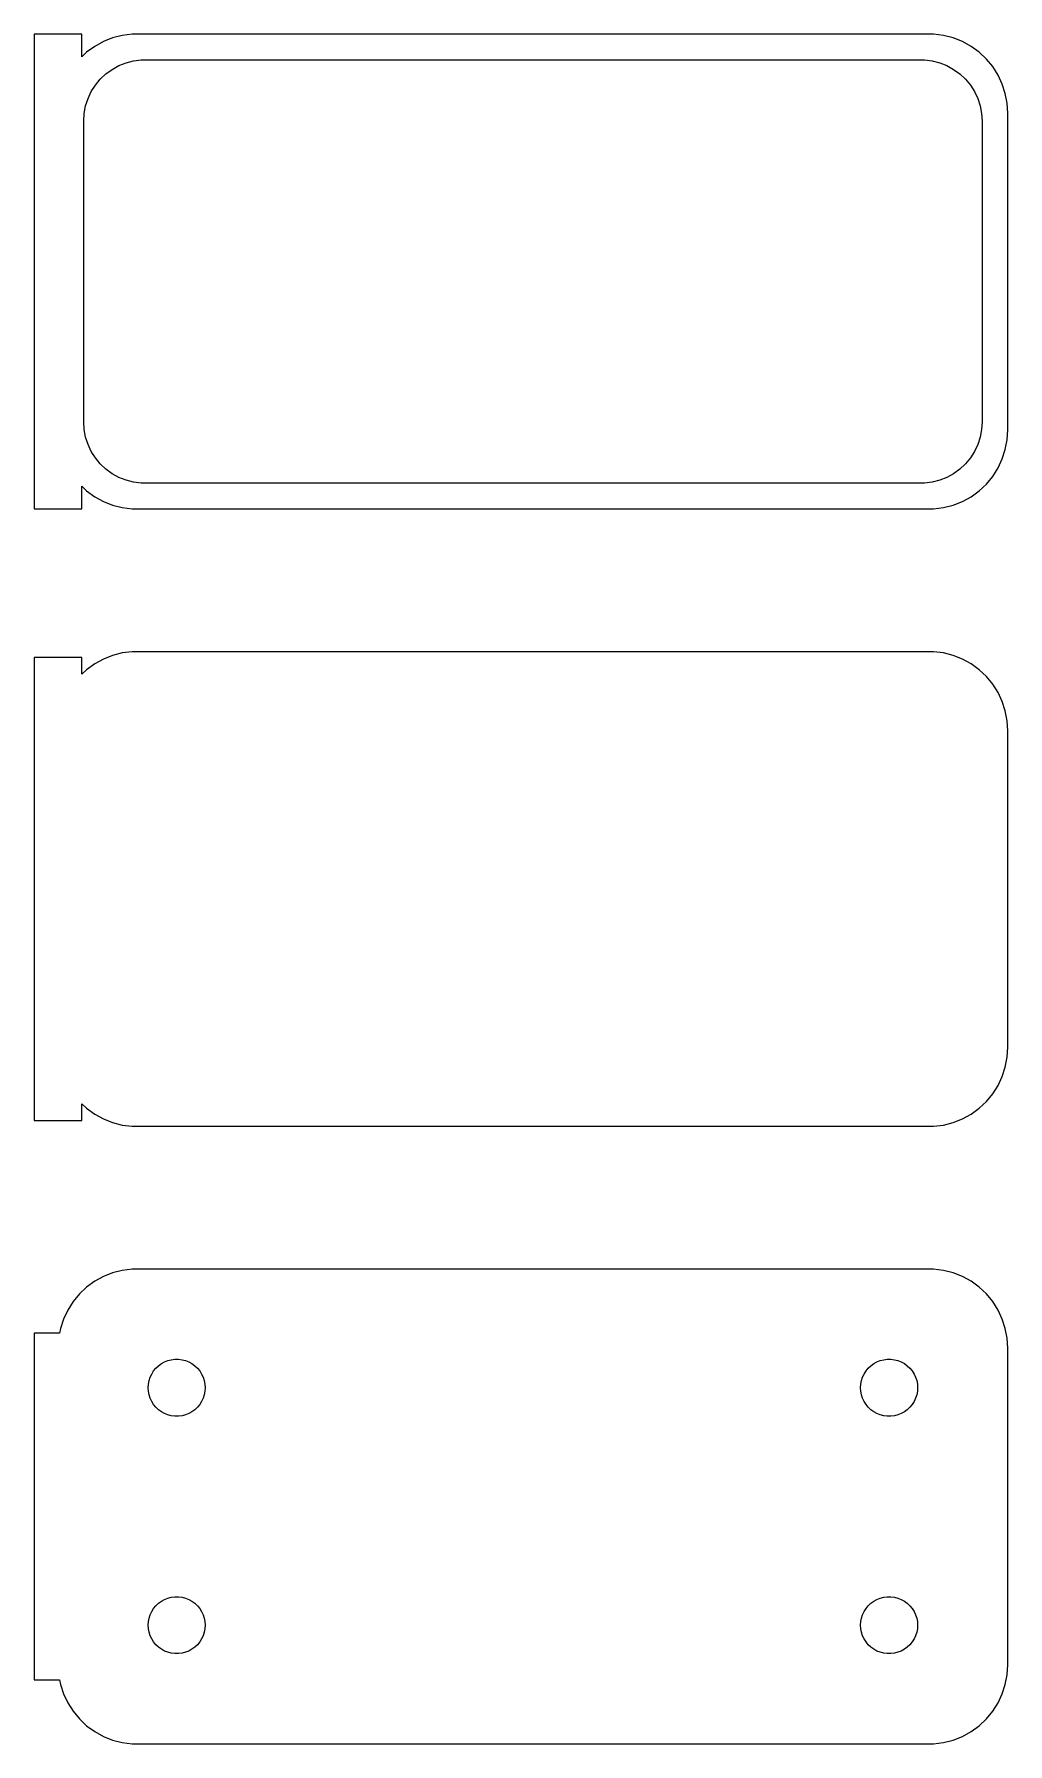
# Model space of a CAD drawing. Header units: metres. Extents: x -32 to 30, y 63 to 171.
import ezdxf

# ---------------------------------------------------------------- set-up
doc = ezdxf.new("R2010")
doc.units = ezdxf.units.M

msp = doc.modelspace()

# ---------------------------------------------------------------- linework, layer by layer
for p, q in [((-28.5, 170.99), (-31.5, 170.99)), ((-31.5, 170.99), (-31.5, 141.01)), ((-28.5, 169.559), (-28.5, 170.99)), ((-26.5451, 170.755), (-27.1289, 170.524)), ((-25.9369, 170.911), (-26.5451, 170.755)), ((-25.3139, 170.99), (-25.9369, 170.911)), ((25.3139, 170.99), (-25.3139, 170.99)), ((25.9369, 170.911), (25.3139, 170.99)), ((26.5451, 170.755), (25.9369, 170.911)), ((27.1289, 170.524), (26.5451, 170.755)), ((-28.1871, 169.853), (-28.5, 169.559)), ((-27.6791, 170.222), (-28.1871, 169.853)), ((-27.1289, 170.524), (-27.6791, 170.222)), ((27.6791, 170.222), (27.1289, 170.524)), ((28.1871, 169.853), (27.6791, 170.222)), ((28.6448, 169.423), (28.1871, 169.853)), ((-27.323, 168.151), (-26.9685, 168.484)), ((-26.9685, 168.484), (-26.5751, 168.77)), ((-26.5751, 168.77), (-26.1489, 169.004)), ((-26.1489, 169.004), (-25.6967, 169.183)), ((-25.6967, 169.183), (-25.2256, 169.304)), ((-25.2256, 169.304), (-24.7432, 169.365)), ((-24.7432, 169.365), (24.7432, 169.365)), ((24.7432, 169.365), (25.2256, 169.304)), ((25.2256, 169.304), (25.6967, 169.183)), ((25.6967, 169.183), (26.1489, 169.004)), ((26.1489, 169.004), (26.5751, 168.77)), ((26.5751, 168.77), (26.9685, 168.484)), ((26.9685, 168.484), (27.323, 168.151)), ((29.0451, 168.939), (28.6448, 169.423)), ((29.3815, 168.409), (29.0451, 168.939)), ((-27.8936, 167.366), (-27.633, 167.776)), ((-27.633, 167.776), (-27.323, 168.151)), ((27.323, 168.151), (27.633, 167.776)), ((27.633, 167.776), (27.8936, 167.366)), ((29.6489, 167.841), (29.3815, 168.409)), ((29.8429, 167.243), (29.6489, 167.841)), ((-28.3421, 165.985), (-28.251, 166.463)), ((-28.251, 166.463), (-28.1007, 166.926)), ((-28.1007, 166.926), (-27.8936, 167.366)), ((27.8936, 167.366), (28.1007, 166.926)), ((28.1007, 166.926), (28.251, 166.463)), ((28.251, 166.463), (28.3421, 165.985)), ((29.9606, 166.627), (29.8429, 167.243)), ((30, 166), (29.9606, 166.627)), ((-28.3726, 165.5), (-28.3421, 165.985)), ((-28.3726, 146.5), (-28.3726, 165.5)), ((28.3421, 165.985), (28.3726, 165.5)), ((28.3726, 165.5), (28.3726, 146.5)), ((30, 146), (30, 166)), ((-28.3421, 146.015), (-28.3726, 146.5)), ((-28.251, 145.537), (-28.3421, 146.015)), ((28.3421, 146.015), (28.251, 145.537)), ((28.3726, 146.5), (28.3421, 146.015)), ((29.9606, 145.373), (30, 146)), ((-28.1007, 145.074), (-28.251, 145.537)), ((-27.8936, 144.634), (-28.1007, 145.074)), ((28.1007, 145.074), (27.8936, 144.634)), ((28.251, 145.537), (28.1007, 145.074)), ((29.6489, 144.159), (29.8429, 144.757)), ((29.8429, 144.757), (29.9606, 145.373)), ((-27.633, 144.224), (-27.8936, 144.634)), ((-27.323, 143.849), (-27.633, 144.224)), ((-26.9685, 143.516), (-27.323, 143.849)), ((27.323, 143.849), (26.9685, 143.516)), ((27.633, 144.224), (27.323, 143.849)), ((27.8936, 144.634), (27.633, 144.224)), ((29.3815, 143.591), (29.6489, 144.159)), ((-26.5751, 143.23), (-26.9685, 143.516)), ((-26.1489, 142.996), (-26.5751, 143.23)), ((-25.6967, 142.817), (-26.1489, 142.996)), ((-25.2256, 142.696), (-25.6967, 142.817)), ((-24.7432, 142.635), (-25.2256, 142.696)), ((24.7432, 142.635), (-24.7432, 142.635)), ((25.2256, 142.696), (24.7432, 142.635)), ((25.6967, 142.817), (25.2256, 142.696)), ((26.1489, 142.996), (25.6967, 142.817)), ((26.5751, 143.23), (26.1489, 142.996)), ((26.9685, 143.516), (26.5751, 143.23)), ((28.1871, 142.147), (28.6448, 142.577)), ((28.6448, 142.577), (29.0451, 143.061)), ((29.0451, 143.061), (29.3815, 143.591)), ((-28.5, 142.441), (-28.1871, 142.147)), ((-28.5, 141.01), (-28.5, 142.441)), ((-28.1871, 142.147), (-27.6791, 141.778)), ((-27.6791, 141.778), (-27.1289, 141.476)), ((-27.1289, 141.476), (-26.5451, 141.245)), ((26.5451, 141.245), (27.1289, 141.476)), ((27.1289, 141.476), (27.6791, 141.778)), ((27.6791, 141.778), (28.1871, 142.147)), ((-31.5, 141.01), (-28.5, 141.01)), ((-26.5451, 141.245), (-25.9369, 141.089)), ((-25.9369, 141.089), (-25.3139, 141.01)), ((-25.3139, 141.01), (25.3139, 141.01)), ((25.3139, 141.01), (25.9369, 141.089)), ((25.9369, 141.089), (26.5451, 141.245)), ((-26.5451, 131.755), (-27.1289, 131.524)), ((-25.9369, 131.911), (-26.5451, 131.755)), ((-25.3139, 131.99), (-25.9369, 131.911)), ((25.3139, 131.99), (-25.3139, 131.99)), ((25.9369, 131.911), (25.3139, 131.99)), ((26.5451, 131.755), (25.9369, 131.911)), ((27.1289, 131.524), (26.5451, 131.755)), ((-28.5, 131.615), (-31.5, 131.615)), ((-31.5, 131.615), (-31.5, 102.385)), ((-28.5, 130.559), (-28.5, 131.615)), ((-28.1871, 130.853), (-28.5, 130.559)), ((-27.6791, 131.222), (-28.1871, 130.853)), ((-27.1289, 131.524), (-27.6791, 131.222)), ((27.6791, 131.222), (27.1289, 131.524)), ((28.1871, 130.853), (27.6791, 131.222)), ((28.6448, 130.423), (28.1871, 130.853)), ((29.0451, 129.939), (28.6448, 130.423)), ((29.3815, 129.409), (29.0451, 129.939)), ((29.6489, 128.841), (29.3815, 129.409)), ((29.8429, 128.243), (29.6489, 128.841)), ((29.9606, 127.627), (29.8429, 128.243)), ((30, 127), (29.9606, 127.627)), ((30, 107), (30, 127)), ((29.9606, 106.373), (30, 107)), ((29.8429, 105.757), (29.9606, 106.373)), ((29.3815, 104.591), (29.6489, 105.159)), ((29.6489, 105.159), (29.8429, 105.757)), ((28.6448, 103.577), (29.0451, 104.061)), ((29.0451, 104.061), (29.3815, 104.591)), ((-28.5, 102.385), (-28.5, 103.441)), ((-28.5, 103.441), (-28.1871, 103.147)), ((-28.1871, 103.147), (-27.6791, 102.778)), ((-27.6791, 102.778), (-27.1289, 102.476)), ((27.1289, 102.476), (27.6791, 102.778)), ((27.6791, 102.778), (28.1871, 103.147)), ((28.1871, 103.147), (28.6448, 103.577)), ((-31.5, 102.385), (-28.5, 102.385)), ((-27.1289, 102.476), (-26.5451, 102.245)), ((-26.5451, 102.245), (-25.9369, 102.089)), ((-25.9369, 102.089), (-25.3139, 102.01)), ((-25.3139, 102.01), (25.3139, 102.01)), ((25.3139, 102.01), (25.9369, 102.089)), ((25.9369, 102.089), (26.5451, 102.245)), ((26.5451, 102.245), (27.1289, 102.476)), ((-25.9369, 92.9114), (-26.5451, 92.7553)), ((-25.3139, 92.9901), (-25.9369, 92.9114)), ((25.3139, 92.9901), (-25.3139, 92.9901)), ((25.9369, 92.9114), (25.3139, 92.9901)), ((26.5451, 92.7553), (25.9369, 92.9114)), ((-28.1871, 91.8526), (-28.6448, 91.4227)), ((-27.6791, 92.2216), (-28.1871, 91.8526)), ((-27.1289, 92.5241), (-27.6791, 92.2216)), ((-26.5451, 92.7553), (-27.1289, 92.5241)), ((27.1289, 92.5241), (26.5451, 92.7553)), ((27.6791, 92.2216), (27.1289, 92.5241)), ((28.1871, 91.8526), (27.6791, 92.2216)), ((28.6448, 91.4227), (28.1871, 91.8526)), ((-29.0451, 90.9389), (-29.3815, 90.4088)), ((-28.6448, 91.4227), (-29.0451, 90.9389)), ((29.0451, 90.9389), (28.6448, 91.4227)), ((29.3815, 90.4088), (29.0451, 90.9389)), ((-29.6489, 89.8406), (-29.8429, 89.2434)), ((-29.3815, 90.4088), (-29.6489, 89.8406)), ((29.6489, 89.8406), (29.3815, 90.4088)), ((29.8429, 89.2434), (29.6489, 89.8406)), ((-29.9, 88.9442), (-31.5, 88.9442)), ((-31.5, 88.9442), (-31.5, 67.0558)), ((-29.8429, 89.2434), (-29.9, 88.9442)), ((29.9606, 88.6267), (29.8429, 89.2434)), ((30, 88), (29.9606, 88.6267)), ((30, 68), (30, 88)), ((-24.0773, 86.3671), (-23.9562, 86.558)), ((-23.9562, 86.558), (-23.8121, 86.7322)), ((-23.8121, 86.7322), (-23.6474, 86.8869)), ((-23.6474, 86.8869), (-23.4645, 87.0198)), ((-23.4645, 87.0198), (-23.2664, 87.1287)), ((-23.2664, 87.1287), (-23.0562, 87.2119)), ((-23.0562, 87.2119), (-22.8373, 87.2681)), ((-22.8373, 87.2681), (-22.613, 87.2964)), ((-22.613, 87.2964), (-22.387, 87.2964)), ((-22.387, 87.2964), (-22.1627, 87.2681)), ((-22.1627, 87.2681), (-21.9438, 87.2119)), ((-21.9438, 87.2119), (-21.7336, 87.1287)), ((-21.7336, 87.1287), (-21.5355, 87.0198)), ((-21.5355, 87.0198), (-21.3526, 86.8869)), ((-21.3526, 86.8869), (-21.1879, 86.7322)), ((-21.1879, 86.7322), (-21.0438, 86.558)), ((-21.0438, 86.558), (-20.9226, 86.3671)), ((20.9226, 86.3671), (21.0438, 86.558)), ((21.0438, 86.558), (21.1879, 86.7322)), ((21.1879, 86.7322), (21.3526, 86.8869)), ((21.3526, 86.8869), (21.5355, 87.0198)), ((21.5355, 87.0198), (21.7336, 87.1287)), ((21.7336, 87.1287), (21.9438, 87.2119)), ((21.9438, 87.2119), (22.1627, 87.2681)), ((22.1627, 87.2681), (22.387, 87.2964)), ((22.387, 87.2964), (22.613, 87.2964)), ((22.613, 87.2964), (22.8373, 87.2681)), ((22.8373, 87.2681), (23.0562, 87.2119)), ((23.0562, 87.2119), (23.2664, 87.1287)), ((23.2664, 87.1287), (23.4645, 87.0198)), ((23.4645, 87.0198), (23.6474, 86.8869)), ((23.6474, 86.8869), (23.8121, 86.7322)), ((23.8121, 86.7322), (23.9562, 86.558)), ((23.9562, 86.558), (24.0773, 86.3671)), ((-24.3, 85.5), (-24.2858, 85.7256)), ((-24.2858, 85.2744), (-24.3, 85.5)), ((-24.2858, 85.7256), (-24.2434, 85.9476)), ((-24.2434, 85.9476), (-24.1736, 86.1626)), ((-24.1736, 86.1626), (-24.0773, 86.3671)), ((-20.9226, 86.3671), (-20.8264, 86.1626)), ((-20.8264, 86.1626), (-20.7565, 85.9476)), ((-20.7565, 85.9476), (-20.7142, 85.7256)), ((-20.7142, 85.7256), (-20.7, 85.5)), ((-20.7, 85.5), (-20.7142, 85.2744)), ((20.7, 85.5), (20.7142, 85.7256)), ((20.7142, 85.2744), (20.7, 85.5)), ((20.7142, 85.7256), (20.7565, 85.9476)), ((20.7565, 85.9476), (20.8264, 86.1626)), ((20.8264, 86.1626), (20.9226, 86.3671)), ((24.0773, 86.3671), (24.1736, 86.1626)), ((24.1736, 86.1626), (24.2434, 85.9476)), ((24.2434, 85.9476), (24.2858, 85.7256)), ((24.2858, 85.7256), (24.3, 85.5)), ((24.3, 85.5), (24.2858, 85.2744)), ((-24.2434, 85.0524), (-24.2858, 85.2744)), ((-24.1736, 84.8374), (-24.2434, 85.0524)), ((-24.0773, 84.6328), (-24.1736, 84.8374)), ((-23.9562, 84.442), (-24.0773, 84.6328)), ((-23.8121, 84.2678), (-23.9562, 84.442)), ((-23.6474, 84.1131), (-23.8121, 84.2678)), ((-21.1879, 84.2678), (-21.3526, 84.1131)), ((-21.0438, 84.442), (-21.1879, 84.2678)), ((-20.9226, 84.6328), (-21.0438, 84.442)), ((-20.8264, 84.8374), (-20.9226, 84.6328)), ((-20.7565, 85.0524), (-20.8264, 84.8374)), ((-20.7142, 85.2744), (-20.7565, 85.0524)), ((20.7565, 85.0524), (20.7142, 85.2744)), ((20.8264, 84.8374), (20.7565, 85.0524)), ((20.9226, 84.6328), (20.8264, 84.8374)), ((21.0438, 84.442), (20.9226, 84.6328)), ((21.1879, 84.2678), (21.0438, 84.442)), ((21.3526, 84.1131), (21.1879, 84.2678)), ((23.8121, 84.2678), (23.6474, 84.1131)), ((23.9562, 84.442), (23.8121, 84.2678)), ((24.0773, 84.6328), (23.9562, 84.442)), ((24.1736, 84.8374), (24.0773, 84.6328)), ((24.2434, 85.0524), (24.1736, 84.8374)), ((24.2858, 85.2744), (24.2434, 85.0524)), ((-23.4645, 83.9802), (-23.6474, 84.1131)), ((-23.2664, 83.8713), (-23.4645, 83.9802)), ((-23.0562, 83.7881), (-23.2664, 83.8713)), ((-22.8373, 83.7319), (-23.0562, 83.7881)), ((-22.613, 83.7036), (-22.8373, 83.7319)), ((-22.387, 83.7036), (-22.613, 83.7036)), ((-22.1627, 83.7319), (-22.387, 83.7036)), ((-21.9438, 83.7881), (-22.1627, 83.7319)), ((-21.7336, 83.8713), (-21.9438, 83.7881)), ((-21.5355, 83.9802), (-21.7336, 83.8713)), ((-21.3526, 84.1131), (-21.5355, 83.9802)), ((21.5355, 83.9802), (21.3526, 84.1131)), ((21.7336, 83.8713), (21.5355, 83.9802)), ((21.9438, 83.7881), (21.7336, 83.8713)), ((22.1627, 83.7319), (21.9438, 83.7881)), ((22.387, 83.7036), (22.1627, 83.7319)), ((22.613, 83.7036), (22.387, 83.7036)), ((22.8373, 83.7319), (22.613, 83.7036)), ((23.0562, 83.7881), (22.8373, 83.7319)), ((23.2664, 83.8713), (23.0562, 83.7881)), ((23.4645, 83.9802), (23.2664, 83.8713)), ((23.6474, 84.1131), (23.4645, 83.9802)), ((-24.1736, 71.1626), (-24.0773, 71.3672)), ((-24.0773, 71.3672), (-23.9562, 71.558)), ((-23.9562, 71.558), (-23.8121, 71.7322)), ((-23.8121, 71.7322), (-23.6474, 71.8869)), ((-23.6474, 71.8869), (-23.4645, 72.0198)), ((-23.4645, 72.0198), (-23.2664, 72.1287)), ((-23.2664, 72.1287), (-23.0562, 72.2119)), ((-23.0562, 72.2119), (-22.8373, 72.2681)), ((-22.8373, 72.2681), (-22.613, 72.2964)), ((-22.613, 72.2964), (-22.387, 72.2964)), ((-22.387, 72.2964), (-22.1627, 72.2681)), ((-22.1627, 72.2681), (-21.9438, 72.2119)), ((-21.9438, 72.2119), (-21.7336, 72.1287)), ((-21.7336, 72.1287), (-21.5355, 72.0198)), ((-21.5355, 72.0198), (-21.3526, 71.8869)), ((-21.3526, 71.8869), (-21.1879, 71.7322)), ((-21.1879, 71.7322), (-21.0438, 71.558)), ((-21.0438, 71.558), (-20.9226, 71.3672)), ((-20.9226, 71.3672), (-20.8264, 71.1626)), ((20.8264, 71.1626), (20.9226, 71.3672)), ((20.9226, 71.3672), (21.0438, 71.558)), ((21.0438, 71.558), (21.1879, 71.7322)), ((21.1879, 71.7322), (21.3526, 71.8869)), ((21.3526, 71.8869), (21.5355, 72.0198)), ((21.5355, 72.0198), (21.7336, 72.1287)), ((21.7336, 72.1287), (21.9438, 72.2119)), ((21.9438, 72.2119), (22.1627, 72.2681)), ((22.1627, 72.2681), (22.387, 72.2964)), ((22.387, 72.2964), (22.613, 72.2964)), ((22.613, 72.2964), (22.8373, 72.2681)), ((22.8373, 72.2681), (23.0562, 72.2119)), ((23.0562, 72.2119), (23.2664, 72.1287)), ((23.2664, 72.1287), (23.4645, 72.0198)), ((23.4645, 72.0198), (23.6474, 71.8869)), ((23.6474, 71.8869), (23.8121, 71.7322)), ((23.8121, 71.7322), (23.9562, 71.558)), ((23.9562, 71.558), (24.0773, 71.3672)), ((24.0773, 71.3672), (24.1736, 71.1626)), ((-24.3, 70.5), (-24.2858, 70.7256)), ((-24.2858, 70.2744), (-24.3, 70.5)), ((-24.2858, 70.7256), (-24.2434, 70.9476)), ((-24.2434, 70.0524), (-24.2858, 70.2744)), ((-24.2434, 70.9476), (-24.1736, 71.1626)), ((-20.8264, 71.1626), (-20.7565, 70.9476)), ((-20.7565, 70.9476), (-20.7142, 70.7256)), ((-20.7142, 70.2744), (-20.7565, 70.0524)), ((-20.7142, 70.7256), (-20.7, 70.5)), ((-20.7, 70.5), (-20.7142, 70.2744)), ((20.7, 70.5), (20.7142, 70.7256)), ((20.7142, 70.2744), (20.7, 70.5)), ((20.7142, 70.7256), (20.7565, 70.9476)), ((20.7565, 70.0524), (20.7142, 70.2744)), ((20.7565, 70.9476), (20.8264, 71.1626)), ((24.1736, 71.1626), (24.2434, 70.9476)), ((24.2434, 70.9476), (24.2858, 70.7256)), ((24.2858, 70.2744), (24.2434, 70.0524)), ((24.2858, 70.7256), (24.3, 70.5)), ((24.3, 70.5), (24.2858, 70.2744)), ((-24.1736, 69.8374), (-24.2434, 70.0524)), ((-24.0773, 69.6329), (-24.1736, 69.8374)), ((-23.9562, 69.442), (-24.0773, 69.6329)), ((-23.8121, 69.2678), (-23.9562, 69.442)), ((-23.6474, 69.1131), (-23.8121, 69.2678)), ((-23.4645, 68.9802), (-23.6474, 69.1131)), ((-21.3526, 69.1131), (-21.5355, 68.9802)), ((-21.1879, 69.2678), (-21.3526, 69.1131)), ((-21.0438, 69.442), (-21.1879, 69.2678)), ((-20.9226, 69.6329), (-21.0438, 69.442)), ((-20.8264, 69.8374), (-20.9226, 69.6329)), ((-20.7565, 70.0524), (-20.8264, 69.8374)), ((20.8264, 69.8374), (20.7565, 70.0524)), ((20.9226, 69.6329), (20.8264, 69.8374)), ((21.0438, 69.442), (20.9226, 69.6329)), ((21.1879, 69.2678), (21.0438, 69.442)), ((21.3526, 69.1131), (21.1879, 69.2678)), ((21.5355, 68.9802), (21.3526, 69.1131)), ((23.6474, 69.1131), (23.4645, 68.9802)), ((23.8121, 69.2678), (23.6474, 69.1131)), ((23.9562, 69.442), (23.8121, 69.2678)), ((24.0773, 69.6329), (23.9562, 69.442)), ((24.1736, 69.8374), (24.0773, 69.6329)), ((24.2434, 70.0524), (24.1736, 69.8374)), ((-23.2664, 68.8713), (-23.4645, 68.9802)), ((-23.0562, 68.7881), (-23.2664, 68.8713)), ((-22.8373, 68.7319), (-23.0562, 68.7881)), ((-22.613, 68.7036), (-22.8373, 68.7319)), ((-22.387, 68.7036), (-22.613, 68.7036)), ((-22.1627, 68.7319), (-22.387, 68.7036)), ((-21.9438, 68.7881), (-22.1627, 68.7319)), ((-21.7336, 68.8713), (-21.9438, 68.7881)), ((-21.5355, 68.9802), (-21.7336, 68.8713)), ((21.7336, 68.8713), (21.5355, 68.9802)), ((21.9438, 68.7881), (21.7336, 68.8713)), ((22.1627, 68.7319), (21.9438, 68.7881)), ((22.387, 68.7036), (22.1627, 68.7319)), ((22.613, 68.7036), (22.387, 68.7036)), ((22.8373, 68.7319), (22.613, 68.7036)), ((23.0562, 68.7881), (22.8373, 68.7319)), ((23.2664, 68.8713), (23.0562, 68.7881)), ((23.4645, 68.9802), (23.2664, 68.8713)), ((-31.5, 67.0558), (-29.9, 67.0558)), ((-29.9, 67.0558), (-29.8429, 66.7566)), ((29.8429, 66.7566), (29.9606, 67.3733)), ((29.9606, 67.3733), (30, 68)), ((-29.8429, 66.7566), (-29.6489, 66.1594)), ((-29.6489, 66.1594), (-29.3815, 65.5912)), ((29.3815, 65.5912), (29.6489, 66.1594)), ((29.6489, 66.1594), (29.8429, 66.7566)), ((-29.3815, 65.5912), (-29.0451, 65.0611)), ((-29.0451, 65.0611), (-28.6448, 64.5773)), ((28.6448, 64.5773), (29.0451, 65.0611)), ((29.0451, 65.0611), (29.3815, 65.5912)), ((-28.6448, 64.5773), (-28.1871, 64.1474)), ((-28.1871, 64.1474), (-27.6791, 63.7784)), ((-27.6791, 63.7784), (-27.1289, 63.4759)), ((27.1289, 63.4759), (27.6791, 63.7784)), ((27.6791, 63.7784), (28.1871, 64.1474)), ((28.1871, 64.1474), (28.6448, 64.5773)), ((-27.1289, 63.4759), (-26.5451, 63.2447)), ((-26.5451, 63.2447), (-25.9369, 63.0886)), ((-25.9369, 63.0886), (-25.3139, 63.0099)), ((-25.3139, 63.0099), (25.3139, 63.0099)), ((25.3139, 63.0099), (25.9369, 63.0886)), ((25.9369, 63.0886), (26.5451, 63.2447)), ((26.5451, 63.2447), (27.1289, 63.4759))]:
    msp.add_line(p, q)

doc.saveas('drawing.dxf')
